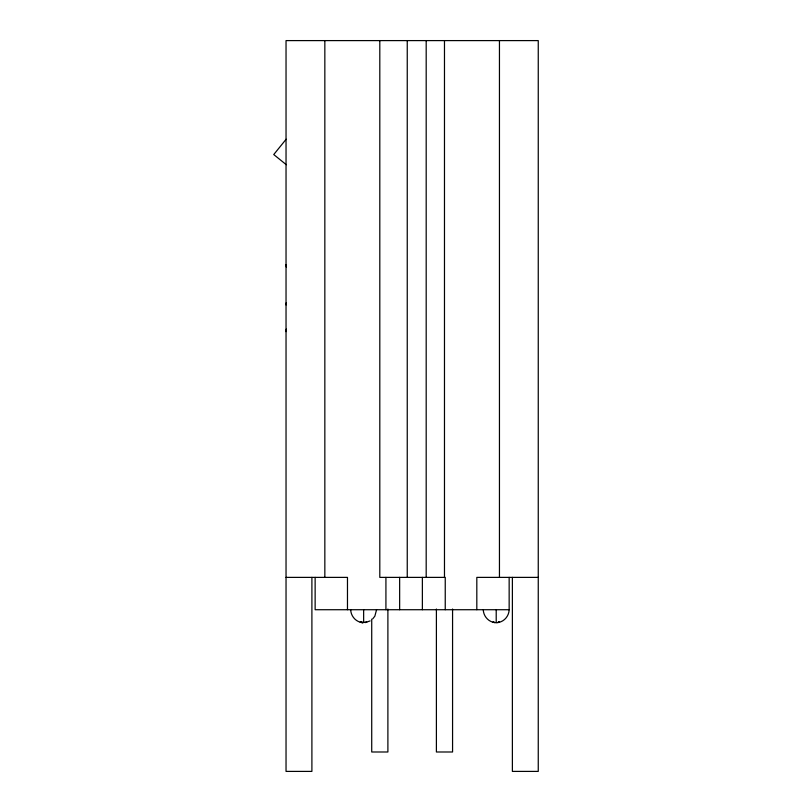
<?xml version="1.0" encoding="UTF-8"?>
<svg xmlns="http://www.w3.org/2000/svg" width="812" height="812" viewBox="0 0 812 812"><rect width="100%" height="100%" fill="white"/><g stroke="black" fill="none" stroke-linecap="round" stroke-linejoin="round"><path stroke-width="1.22" d="M286.037 331.631L286.25 329.104M376.575 609.721L374.839 616.186L372.708 618.866M509.154 577.383L509.154 609.721C508.992 615.729 504.617 621.302 498.629 622.408M286.139 139.228L273.745 154.554L286.311 164.714M370.11 620.916L365.329 622.54M498.446 622.408L499.309 622.215L496.985 622.621M497.898 622.54L499.532 622.215L497.472 622.591M364.913 622.54L366.73 622.215L361.34 622.408L362.365 622.54C355.91 622.053 350.835 616.105 350.703 609.721M495.858 622.642L496.579 622.642M286.037 577.383L347.475 577.383L347.475 609.721M538.254 577.383L476.817 577.383L476.817 609.721M509.154 609.721L315.137 609.721L315.137 577.383M495.452 622.621L493.128 622.215L493.99 622.408M494.965 622.591C488.499 621.982 483.414 616.156 483.282 609.721M494.538 622.54L492.894 622.215L493.808 622.408M286.037 264.529L286.281 267.046M512.382 577.383L512.382 771.4L538.254 771.4L538.254 40.6L286.037 40.6L286.037 771.4L311.899 771.4L311.899 577.383M499.451 40.6L499.451 577.383M496.213 609.721L496.213 622.652M452.568 609.02L452.568 751.993L436.399 751.993L436.399 609.02M445.24 609.721L445.24 577.383L379.803 577.383L379.803 40.6M444.479 40.6L444.479 577.383M426.188 40.6L426.188 577.383M422.372 577.383L422.372 609.721M407.248 40.6L407.248 577.383M399.646 577.383L399.646 609.721M387.892 609.02L387.892 751.993L371.723 751.993L371.723 619.14M385.923 577.383L385.923 609.721M363.644 609.721L363.644 622.652M324.841 40.6L324.841 577.383M286.037 304.947A12.982 12.951 0 0 1 286.21 302.835M362.873 622.621L360.548 622.215L362.873 622.621M362.385 622.591L360.325 622.215L362.385 622.591"/></g></svg>
